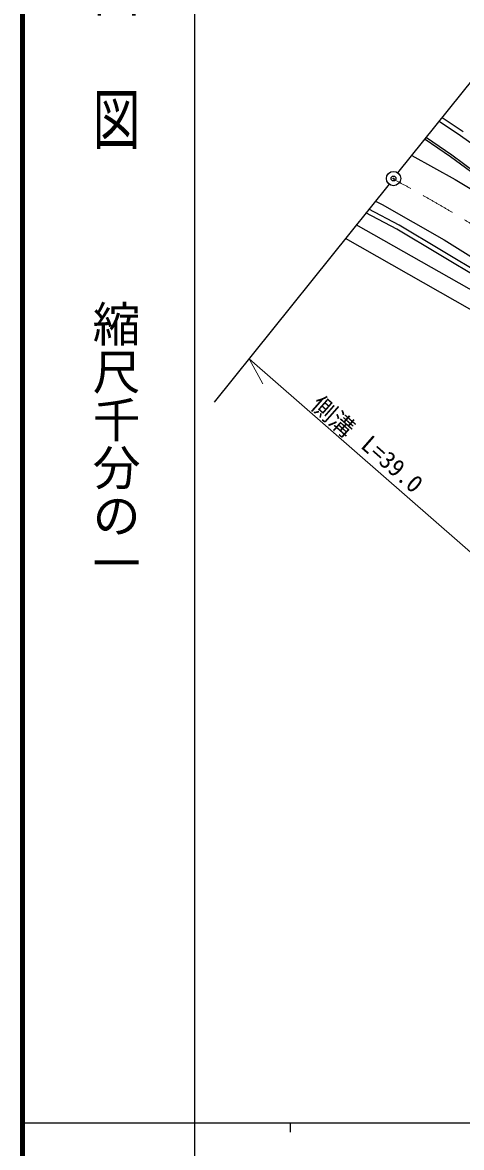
# Model space of a CAD drawing. Units: millimetres, scale not verified. Extents: x 40000 to 680000, y 20000 to 380000.
# Drawn here: x 40000 to 85922, y 202409 to 320011 of the extents above; entities that cross this region are included whole.
import ezdxf
from ezdxf.enums import TextEntityAlignment as Align

# ---------------------------------------------------------------- set-up
doc = ezdxf.new("R2010")
doc.units = ezdxf.units.MM
doc.header["$LTSCALE"] = 1000
doc.header["$PDMODE"] = 32
doc.header["$PDSIZE"] = 500
doc.linetypes.add('CHAIN', pattern=[18.5, 12, -1.5, 3.5, -1.5])
for name, color, linetype, lineweight in [('M-BGD', 7, 'Continuous', 25), ('M-BMK', 2, 'CHAIN', 13), ('M-BMK-OTRS', 5, 'Continuous', 25), ('M-BMK-SRVR', 3, 'Continuous', 25), ('M-STR-HTXT', 7, 'Continuous', 13), ('M-STR-STRC', 7, 'Continuous', 25), ('M-TTL', 2, 'Continuous', 140), ('M-TTL-BAND', 7, 'Continuous', 25)]:
    doc.layers.add(name, color=color, linetype=linetype, lineweight=lineweight)
doc.layers.add('M-OTRS', color=6, linetype='Continuous')
doc.styles.add('@ＭＳ ゴシック', font='')
doc.styles.add('ＭＳ ゴシック', font='')
doc.styles.get('@ＭＳ ゴシック').set_extended_font_data('@MS Gothic')
doc.styles.get('ＭＳ ゴシック').set_extended_font_data('MS Gothic')

msp = doc.modelspace()

# ---------------------------------------------------------------- linework, layer by layer
at = {"layer": 'M-BGD'}
for p, q in [((85815, 308172), (83592, 309668)), ((86100, 308583), (83906, 310060)), ((90798, 304625), (85815, 308172)), ((80734, 306104), (85260, 303595)), ((85260, 303595), (90558, 300412)), ((76925, 301351), (77623, 301003)), ((79163, 298392), (75922, 300100)), ((79408, 298828), (76240, 300498)), ((77623, 301003), (84105, 297286)), ((90476, 290022), (74917, 298847)), ((88274, 293521), (79408, 298828)), ((88005, 293100), (79163, 298392)), ((89447, 288536), (73777, 297424)), ((84105, 297286), (89185, 294121))]:
    msp.add_line(p, q, dxfattribs=at)
at = {"layer": 'M-BMK'}
msp.add_arc((892, 158838), 164433, 54.55139, 61.72937, dxfattribs=at)
at = {"layer": 'M-BMK-OTRS'}
for p, q in [((79278, 304288), (102123, 332786)), ((78340, 303117), (60067, 280321))]:
    msp.add_line(p, q, dxfattribs=at)
at = {"layer": 'M-BMK-SRVR'}
for radius in [750, 30]:
    msp.add_circle((78809, 303702), radius, dxfattribs=at)
at = {"layer": 'M-OTRS'}
msp.add_point((78809, 303702), dxfattribs=at)
at = {"layer": 'M-STR-HTXT'}
for q in [(91099, 260941), (65155, 282234)]:
    msp.add_line((63706, 284861), q, dxfattribs=at)
at = {"layer": 'M-STR-STRC'}
for p, q in [((82127, 307827), (84778, 306016)), ((82245, 307989), (84894, 306179)), ((84778, 306016), (89207, 302741)), ((84894, 306179), (89326, 302901))]:
    msp.add_line(p, q, dxfattribs=at)
at = {"layer": 'M-TTL'}
msp.add_line((40000, 380000), (40000, 20000), dxfattribs=at)
at = {"layer": 'M-TTL-BAND'}
for p, q in [((58000, 370000), (58000, 20000)), ((40000, 205000), (579000, 205000)), ((68000, 205000), (68000, 204000))]:
    msp.add_line(p, q, dxfattribs=at)

# ---------------------------------------------------------------- texts
at = {"layer": 'M-STR-HTXT', "style": 'ＭＳ ゴシック'}
for s, p in [('側溝', (69656, 279389)), ('L=39.0', (74902, 275224))]:
    msp.add_text(s, height=1833, rotation=318.7, dxfattribs=at).set_placement(p, align=Align.BOTTOM_LEFT)
at = {"layer": 'M-TTL-BAND', "style": '@ＭＳ ゴシック', "width": 1.4}
msp.add_text('平  面  図', height=3666, rotation=270, dxfattribs=at).set_placement((49777, 306475), align=Align.MIDDLE_RIGHT)
at = {"layer": 'M-TTL-BAND', "style": '@ＭＳ ゴシック'}
msp.add_text('縮尺千分の一', height=3666, rotation=270, dxfattribs=at).set_placement((49777, 261030), align=Align.MIDDLE_RIGHT)

doc.saveas('drawing.dxf')
